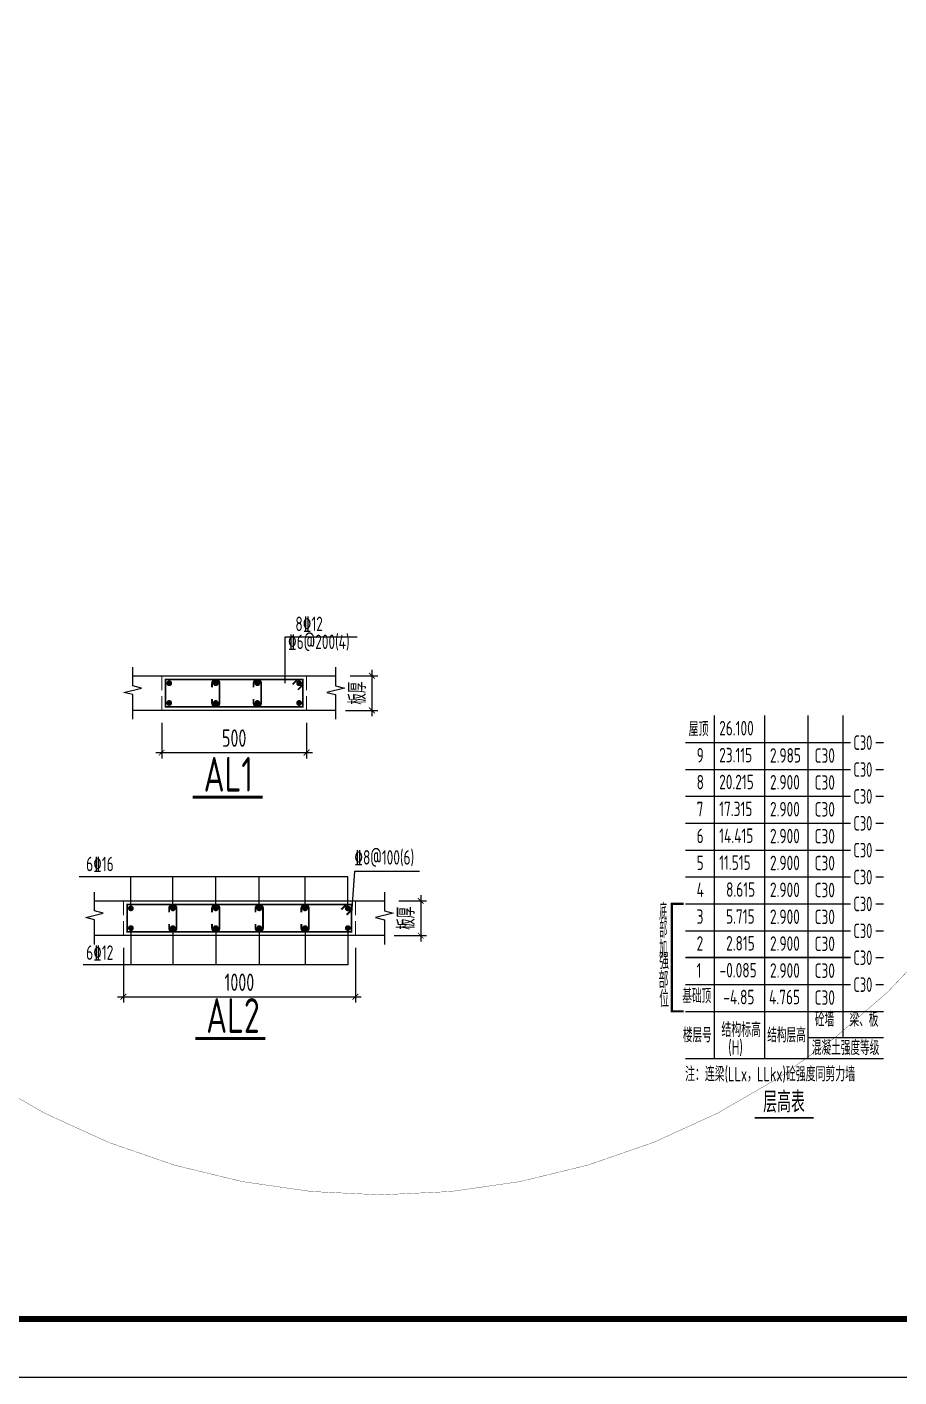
# Model space of a CAD drawing. Extents: x -812054 to 22247, y -644080 to 1003627.
# Drawn here: x -325820 to -310782, y -255911 to -232639 of the extents above; entities that cross this region are included whole.
import ezdxf
from ezdxf.enums import TextEntityAlignment as Align

# ---------------------------------------------------------------- set-up
doc = ezdxf.new("R2010")
doc.units = 0
doc.header["$LTSCALE"] = 1000
doc.linetypes.add('DASH', pattern=[0.35, 0.25, -0.1])
doc.layers.get('0').update_dxf_attribs({"linetype": 'CONTINUOUS'})
doc.layers.get('DEFPOINTS').update_dxf_attribs({"linetype": 'CONTINUOUS'})
for name, color, linetype in [('-TK', 7, 'CONTINUOUS'), ('AXIS', 3, 'CONTINUOUS'), ('BEAM_DE', 7, 'CONTINUOUS'), ('NUM', 7, 'CONTINUOUS'), ('REIN', 6, 'CONTINUOUS'), ('S-0-TEXT', 7, 'CONTINUOUS'), ('S-B表格', 2, 'CONTINUOUS'), ('TEXT', 2, 'CONTINUOUS'), ('THIN', 7, 'CONTINUOUS'), ('大样详图_文字', 60, 'CONTINUOUS')]:
    doc.layers.add(name, color=color, linetype=linetype)
for name, color, linetype, lineweight in [('7549', 9, 'CONTINUOUS', 18), ('S-REIN', 12, 'CONTINUOUS', 50), ('S-Thin-D', 7, 'DASH', 18)]:
    doc.layers.add(name, color=color, linetype=linetype, lineweight=lineweight)
doc.layers.add('审图修改', color=2, linetype='CONTINUOUS', plot=False)
doc.styles.add('TSSD_DIMENSION', font='Tssdeng.shx', dxfattribs={"width": 0.7, "bigfont": 'tssdchn.shx'})
doc.styles.add('TSSD_Norm', font='Tssdeng.shx', dxfattribs={"bigfont": 'tssdchn.shx'})
doc.styles.add('TSSD_REIN', font='tssdeng.shx', dxfattribs={"width": 0.7, "height": 300, "bigfont": 'tssdchn.shx'})
doc.dimstyles.new('TSSD_25_100', dxfattribs={"dimtxt": 300, "dimasz": 100, "dimexe": 100, "dimexo": 250, "dimgap": 100, "dimtad": 1, "dimdec": 0, "dimlfac": 0.25, "dimzin": 0, "dimdsep": 46, "dimtxsty": 'TSSD_DIMENSION', "dimblk": 'ARCHTICK', "dimcen": 0, "dimdle": 100, "dimclrt": 7, "dimadec": 0, "dimazin": 0, "dimtfac": 1, "dimtdec": 0, "dimtix": 1, "dimtmove": 2, "dimatfit": 3, "dimldrblk": 'ARCHTICK', "dimfxl": 1, "dimtolj": 1, "dimtzin": 0, "dimarcsym": 0})

# ---------------------------------------------------------------- blocks, each defined once
blk = doc.blocks.new('B20200424131938')
at = {"layer": '7549', "const_width": 40}
blk.add_lwpolyline([(417, 3688), (217, 3688), (217, 1834), (417, 1834)], dxfattribs=at)
at = {"layer": 'S-0-TEXT'}
blk.add_lwpolyline([(1641, 0, 27, 27, 0), (2658, 0, 0, 0, 0)], format="xyseb", dxfattribs=at)
at = {"layer": 'S-B表格'}
for p, q in [((952, 1021), (952, 6932)), ((1817, 1021), (1817, 6932)), ((2567, 1021), (2567, 6932)), ((3167, 1385), (3167, 6932)), ((452, 6469), (3167, 6469)), ((452, 6469), (3167, 6469)), ((3167, 6469), (3298, 6469)), ((3167, 6469), (3298, 6469)), ((3167, 6469), (3298, 6469)), ((3731, 6469), (3862, 6469)), ((3731, 6469), (3862, 6469)), ((3731, 6469), (3862, 6469)), ((452, 6005), (3167, 6005)), ((452, 6005), (3167, 6005)), ((3167, 6005), (3298, 6005)), ((3167, 6005), (3298, 6005)), ((3167, 6005), (3298, 6005)), ((3731, 6005), (3862, 6005)), ((3731, 6005), (3862, 6005)), ((3731, 6005), (3862, 6005)), ((452, 5542), (3167, 5542)), ((452, 5542), (3167, 5542)), ((3167, 5542), (3298, 5542)), ((3167, 5542), (3298, 5542)), ((3167, 5542), (3298, 5542)), ((3731, 5542), (3862, 5542)), ((3731, 5542), (3862, 5542)), ((3731, 5542), (3862, 5542)), ((452, 5078), (3167, 5078)), ((452, 5078), (3167, 5078)), ((3167, 5078), (3298, 5078)), ((3167, 5078), (3298, 5078)), ((3167, 5078), (3298, 5078)), ((3731, 5078), (3862, 5078)), ((3731, 5078), (3862, 5078)), ((3731, 5078), (3862, 5078)), ((452, 4615), (3167, 4615)), ((3167, 4615), (3298, 4615)), ((3731, 4615), (3862, 4615)), ((452, 4151), (3167, 4151)), ((3167, 4151), (3298, 4151)), ((3731, 4151), (3862, 4151)), ((452, 3688), (3167, 3688)), ((3167, 3688), (3298, 3688)), ((3731, 3688), (3862, 3688)), ((452, 3224), (3167, 3224)), ((3167, 3224), (3298, 3224)), ((3731, 3224), (3862, 3224)), ((452, 2761), (3167, 2761)), ((3167, 2761), (3298, 2761)), ((3731, 2761), (3862, 2761)), ((452, 2297), (3167, 2297)), ((3167, 2297), (3298, 2297)), ((3731, 2297), (3862, 2297)), ((452, 1834), (3167, 1834)), ((452, 1834), (3862, 1834)), ((452, 1834), (2854, 1834)), ((452, 1834), (2854, 1834)), ((2567, 1385), (3862, 1385)), ((452, 1021), (3862, 1021))]:
    blk.add_line(p, q, dxfattribs=at)
at = {"style": 'TSSD_REIN'}
for s, width, p, p2 in [('底', 0.535575, (-3, 3408), (134, 3408)), ('部', 0.530918, (-3, 3100), (134, 3100)), ('加', 0.526341, (-3, 2774), (134, 2774))]:
    blk.add_text(s, height=285, dxfattribs=dict(at, width=width)).set_placement(p, p2, align=Align.FIT)
for s, height, width, p in [('强', 285, 0.535575, (-3, 2477)), ('部', 285, 0.535575, (-13, 2146)), ('位', 285, 0.535575, (-3, 1820)), ('砼墙', 250, 0.7, (2681, 1495)), ('梁、板', 250, 0.7, (3279, 1495))]:
    blk.add_text(s, height=height, dxfattribs=dict(at, width=width)).set_placement(p, align=Align.BOTTOM_LEFT)
for s, width, p in [('结构标高', 0.65, (1070, 1392)), ('楼层号', 0.7, (405, 1299)), ('结构层高', 0.7, (1860, 1299)), ('(H)', 0.65, (1188, 1086)), ('混凝土强度等级', 0.7, (2629, 1080))]:
    blk.add_text(s, height=250, dxfattribs=dict(at, width=width)).set_placement(p)
at = {"layer": 'S-0-TEXT', "style": 'TSSD_REIN', "width": 0.7}
blk.add_text('层高表', height=360, dxfattribs=at).set_placement((1790, 90))
at = {"layer": 'S-B表格', "style": 'TSSD_REIN'}
for s, width, p in [('屋顶', 0.65, (503, 6575)), ('26.100', 0.7, (1031, 6590)), ('C30', 0.65, (3345, 6341)), ('9', 0.7, (642, 6123)), ('23.115', 0.7, (1031, 6126)), ('2.985', 0.7, (1907, 6121)), ('C30', 0.7, (2675, 6118)), ('C30', 0.65, (3345, 5877)), ('8', 0.7, (642, 5660)), ('20.215', 0.7, (1031, 5663)), ('2.900', 0.7, (1907, 5658)), ('C30', 0.7, (2675, 5654)), ('C30', 0.65, (3345, 5414)), ('7', 0.7, (642, 5196)), ('17.315', 0.7, (1031, 5199)), ('2.900', 0.7, (1907, 5194)), ('C30', 0.7, (2675, 5191)), ('C30', 0.65, (3345, 4950)), ('6', 0.7, (642, 4733)), ('14.415', 0.7, (1031, 4736)), ('2.900', 0.7, (1907, 4731)), ('C30', 0.7, (2675, 4727)), ('C30', 0.65, (3345, 4487)), ('5', 0.7, (642, 4269)), ('11.515', 0.7, (1031, 4272)), ('2.900', 0.7, (1907, 4267)), ('C30', 0.7, (2675, 4264)), ('C30', 0.65, (3345, 4023)), ('4', 0.7, (642, 3806)), ('8.615', 0.7, (1150, 3809)), ('2.900', 0.7, (1907, 3804)), ('C30', 0.7, (2675, 3800)), ('C30', 0.65, (3345, 3560)), ('3', 0.7, (642, 3342)), ('5.715', 0.7, (1150, 3345)), ('2.900', 0.7, (1907, 3340)), ('C30', 0.7, (2675, 3337)), ('C30', 0.65, (3345, 3096)), ('2', 0.7, (642, 2879)), ('2.815', 0.7, (1150, 2882)), ('2.900', 0.7, (1907, 2877)), ('C30', 0.7, (2675, 2873)), ('C30', 0.65, (3345, 2633)), ('1', 0.7, (642, 2415)), ('-0.085', 0.7, (1038, 2418)), ('2.900', 0.7, (1907, 2413)), ('C30', 0.7, (2675, 2410)), ('C30', 0.65, (3345, 2169)), ('基础顶', 0.7, (395, 1974)), ('-4.85', 0.7, (1103, 1955)), ('4.765', 0.7, (1891, 1955)), ('C30', 0.7, (2675, 1946))]:
    blk.add_text(s, height=250, dxfattribs=dict(at, width=width)).set_placement(p)
at = {"layer": 'TEXT', "style": 'TSSD_REIN', "width": 0.65}
blk.add_text('注：连梁(LLx，LLkx)砼强度同剪力墙', height=250, dxfattribs=at).set_placement((443, 627))
blk = doc.blocks.new('_ArchTick')
at = {"color": 0, "linetype": 'ByBlock', "const_width": 0.15}
blk.add_lwpolyline([(-0.5, -0.5), (0.5, 0.5)], dxfattribs=at)
blk = doc.blocks.new('*D1286')
at = {"layer": 'AXIS', "color": 0, "lineweight": -2, "transparency": 16777216}
for p, q in [((-320247, -243821), (-319771, -243821)), ((-319871, -243721), (-319871, -244521)), ((-320328, -244421), (-319771, -244421))]:
    blk.add_line(p, q, dxfattribs=at)
at = {"layer": 'DEFPOINTS', "color": 0, "transparency": 16777216}
for p in [(-320497, -243821), (-320578, -244421), (-319871, -244421)]:
    blk.add_point(p, dxfattribs=at)
at = {"layer": 'AXIS', "color": 0, "lineweight": -2, "transparency": 16777216, "xscale": 100, "yscale": 100, "zscale": 100}
for p, rotation in [((-319871, -243821), 90), ((-319871, -244421), 270)]:
    blk.add_blockref('_ArchTick', p, dxfattribs=dict(at, rotation=rotation))
at = {"layer": 'AXIS', "color": 7, "transparency": 16777216, "insert": (-320121, -244121), "char_height": 300, "attachment_point": 5, "rotation": 90, "style": 'TSSD_DIMENSION'}
blk.add_mtext('\\A1;板厚', dxfattribs=at)
blk = doc.blocks.new('*D1287')
at = {"layer": 'AXIS', "color": 0, "lineweight": -2, "transparency": 16777216}
for p, q in [((-323497, -244632), (-323497, -245247)), ((-320997, -244632), (-320997, -245247)), ((-323597, -245147), (-320897, -245147))]:
    blk.add_line(p, q, dxfattribs=at)
at = {"layer": 'DEFPOINTS', "color": 0, "transparency": 16777216}
for p in [(-323497, -244382), (-320997, -244382), (-320997, -245147)]:
    blk.add_point(p, dxfattribs=at)
at = {"layer": 'AXIS', "color": 0, "lineweight": -2, "transparency": 16777216, "xscale": 100, "yscale": 100, "zscale": 100, "rotation": 180}
blk.add_blockref('_ArchTick', (-323497, -245147), dxfattribs=at)
at = {"layer": 'AXIS', "color": 0, "lineweight": -2, "transparency": 16777216, "xscale": 100, "yscale": 100, "zscale": 100}
blk.add_blockref('_ArchTick', (-320997, -245147), dxfattribs=at)
at = {"layer": 'AXIS', "color": 7, "transparency": 16777216, "insert": (-322247, -244897), "char_height": 300, "attachment_point": 5, "style": 'TSSD_DIMENSION'}
blk.add_mtext('\\A1;500', dxfattribs=at)
blk = doc.blocks.new('*D1288')
at = {"layer": 'AXIS', "color": 0, "lineweight": -2, "transparency": 16777216}
for p, q in [((-319031, -247602), (-319031, -248402)), ((-319407, -247702), (-318931, -247702)), ((-319489, -248302), (-318931, -248302))]:
    blk.add_line(p, q, dxfattribs=at)
at = {"layer": 'DEFPOINTS', "color": 0, "transparency": 16777216}
for p in [(-319657, -247702), (-319739, -248302), (-319031, -248302)]:
    blk.add_point(p, dxfattribs=at)
at = {"layer": 'AXIS', "color": 0, "lineweight": -2, "transparency": 16777216, "xscale": 100, "yscale": 100, "zscale": 100}
for p, rotation in [((-319031, -247702), 90), ((-319031, -248302), 270)]:
    blk.add_blockref('_ArchTick', p, dxfattribs=dict(at, rotation=rotation))
at = {"layer": 'AXIS', "color": 7, "transparency": 16777216, "insert": (-319281, -248002), "char_height": 300, "attachment_point": 5, "rotation": 90, "style": 'TSSD_DIMENSION'}
blk.add_mtext('\\A1;板厚', dxfattribs=at)
blk = doc.blocks.new('*D1289')
at = {"layer": 'AXIS', "color": 0, "lineweight": -2, "transparency": 16777216}
for p, q in [((-324157, -248512), (-324157, -249456)), ((-320157, -248512), (-320157, -249456)), ((-324257, -249356), (-320057, -249356))]:
    blk.add_line(p, q, dxfattribs=at)
at = {"layer": 'DEFPOINTS', "color": 0, "transparency": 16777216}
for p in [(-324157, -248262), (-320157, -248262), (-320157, -249356)]:
    blk.add_point(p, dxfattribs=at)
at = {"layer": 'AXIS', "color": 0, "lineweight": -2, "transparency": 16777216, "xscale": 100, "yscale": 100, "zscale": 100, "rotation": 180}
blk.add_blockref('_ArchTick', (-324157, -249356), dxfattribs=at)
at = {"layer": 'AXIS', "color": 0, "lineweight": -2, "transparency": 16777216, "xscale": 100, "yscale": 100, "zscale": 100}
blk.add_blockref('_ArchTick', (-320157, -249356), dxfattribs=at)
at = {"layer": 'AXIS', "color": 7, "transparency": 16777216, "insert": (-322157, -249106), "char_height": 300, "attachment_point": 5, "style": 'TSSD_DIMENSION'}
blk.add_mtext('\\A1;1000', dxfattribs=at)
blk = doc.blocks.new('A1')
blk.add_lwpolyline([(0, 59400), (0, 0), (84100, 0), (84100, 59400)], close=True)
at = {"const_width": 100}
blk.add_lwpolyline([(2500, 58400), (2500, 1000), (83100, 1000), (83100, 58400)], close=True, dxfattribs=at)

msp = doc.modelspace()

# ---------------------------------------------------------------- linework, layer by layer
at = {"layer": 'BEAM_DE'}
for p, q in [((-323996.86, -243821.28), (-320496.86, -243821.28)), ((-323496.86, -244421.28), (-323996.86, -244421.28)), ((-320996.86, -244421.28), (-323496.86, -244421.28)), ((-320496.86, -244421.28), (-320996.86, -244421.28)), ((-324657.35, -247702.03), (-319657.35, -247702.03)), ((-324157.35, -248302.03), (-324657.35, -248302.03)), ((-320157.35, -248302.03), (-324157.35, -248302.03)), ((-319657.35, -248302.03), (-320157.35, -248302.03))]:
    msp.add_line(p, q, dxfattribs=at)
at = {"layer": 'REIN', "const_width": 30}
for points in [[(-322628.86, -244221.28), (-322628.86, -244291.28, 1), (-322498.86, -244291.28), (-322498.86, -243951.28, 1), (-322628.86, -243951.28), (-322628.86, -244021.28)], [(-321911.86, -244221.28), (-321911.86, -244291.28, 1), (-321781.86, -244291.28), (-321781.86, -243951.28, 1), (-321911.86, -243951.28), (-321911.86, -244021.28)], [(-323369.35, -248102.03), (-323369.35, -248172.03, 1), (-323239.35, -248172.03), (-323239.35, -247832.03, 1), (-323369.35, -247832.03), (-323369.35, -247902.03)], [(-322628.85, -248102.03), (-322628.85, -248172.03, 1), (-322498.85, -248172.03), (-322498.85, -247832.03, 1), (-322628.85, -247832.03), (-322628.85, -247902.03)], [(-321879.35, -248102.03), (-321879.35, -248172.03, 1), (-321749.35, -248172.03), (-321749.35, -247832.03, 1), (-321879.35, -247832.03), (-321879.35, -247902.03)], [(-321089.18, -248102.03), (-321089.18, -248172.03, 1), (-320959.18, -248172.03), (-320959.18, -247832.03, 1), (-321089.18, -247832.03), (-321089.18, -247902.03)]]:
    msp.add_lwpolyline(points, format="xyb", dxfattribs=at)
at = {"layer": 'S-B表格', "color": 6, "linetype": 'ByBlock', "ltscale": 0.5, "const_width": 30}
msp.add_lwpolyline([(-314462.81, -248680.44), (-311616.43, -248680.44)], dxfattribs=at)
at = {"layer": 'S-REIN', "const_width": 30}
for points in [[(-321061.86, -243886.28), (-321061.86, -244356.28), (-323431.86, -244356.28), (-323431.86, -243886.28), (-321061.86, -243886.28)], [(-321238.63, -243971.13), (-321153.78, -243886.28)], [(-321061.86, -243978.2), (-321146.71, -244063.05)], [(-320222.35, -247767.03), (-320222.35, -248237.03), (-324092.35, -248237.03), (-324092.35, -247767.03), (-320222.35, -247767.03)], [(-320399.13, -247851.88), (-320314.28, -247767.03)], [(-320222.35, -247858.95), (-320307.21, -247943.8)]]:
    msp.add_lwpolyline(points, dxfattribs=at)
at = {"layer": 'S-REIN', "const_width": 50}
for points in [[(-323391.86, -243951.28, 1), (-323341.86, -243951.28, 1)], [(-322588.86, -243951.28, 1), (-322538.86, -243951.28, 1)], [(-321871.86, -243951.28, 1), (-321821.86, -243951.28, 1)], [(-321151.86, -243951.28, 1), (-321101.86, -243951.28, 1)], [(-323391.86, -244291.28, 1), (-323341.86, -244291.28, 1)], [(-322588.86, -244291.28, 1), (-322538.86, -244291.28, 1)], [(-321871.86, -244291.28, 1), (-321821.86, -244291.28, 1)], [(-321151.86, -244291.28, 1), (-321101.86, -244291.28, 1)], [(-324052.35, -247832.03, 1), (-324002.35, -247832.03, 1)], [(-323329.35, -247832.03, 1), (-323279.35, -247832.03, 1)], [(-322588.85, -247832.03, 1), (-322538.85, -247832.03, 1)], [(-321839.35, -247832.03, 1), (-321789.35, -247832.03, 1)], [(-321049.18, -247832.03, 1), (-320999.18, -247832.03, 1)], [(-320312.35, -247832.03, 1), (-320262.35, -247832.03, 1)], [(-324052.35, -248172.03, 1), (-324002.35, -248172.03, 1)], [(-323329.35, -248172.03, 1), (-323279.35, -248172.03, 1)], [(-322588.85, -248172.03, 1), (-322538.85, -248172.03, 1)], [(-321839.35, -248172.03, 1), (-321789.35, -248172.03, 1)], [(-321049.18, -248172.03, 1), (-320999.18, -248172.03, 1)], [(-320312.35, -248172.03, 1), (-320262.35, -248172.03, 1)]]:
    msp.add_lwpolyline(points, format="xyb", close=True, dxfattribs=at)
at = {"layer": 'S-Thin-D'}
for p, q in [((-323496.86, -244421.28), (-323496.86, -243821.28)), ((-320996.86, -244421.28), (-320996.86, -243821.28)), ((-324157.35, -248302.03), (-324157.35, -247702.03)), ((-320157.35, -248302.03), (-320157.35, -247702.03))]:
    msp.add_line(p, q, dxfattribs=at)
at = {"layer": 'TEXT', "const_width": 50}
for points in [[(-322960.7, -245915.78), (-321755.3, -245915.78)], [(-322916.61, -250074.74), (-321711.22, -250074.74)]]:
    msp.add_lwpolyline(points, dxfattribs=at)
at = {"layer": 'THIN'}
for points in [[(-323996.86, -244571.28), (-323996.86, -244146.28), (-324146.86, -244108.78), (-323846.86, -244033.78), (-323996.86, -243996.28), (-323996.86, -243671.28)], [(-320496.86, -243671.28), (-320496.86, -243996.28), (-320346.86, -244033.78), (-320646.86, -244108.78), (-320496.86, -244146.28), (-320496.86, -244571.28)], [(-324657.35, -248452.03), (-324657.35, -248027.03), (-324807.35, -247989.53), (-324507.35, -247914.53), (-324657.35, -247877.03), (-324657.35, -247552.03)], [(-319657.35, -247552.03), (-319657.35, -247877.03), (-319507.35, -247914.53), (-319807.35, -247989.53), (-319657.35, -248027.03), (-319657.35, -248452.03)]]:
    msp.add_lwpolyline(points, dxfattribs=at)
at = {"layer": '大样详图_文字'}
for p, q in [((-321369.65, -243151.28), (-320123.65, -243151.28)), ((-321369.65, -243951.28), (-321369.65, -243151.28)), ((-320287.35, -247286.81), (-324918.24, -247286.81)), ((-324027.35, -247832.03), (-324027.35, -247286.81)), ((-323304.35, -247832.03), (-323304.35, -247286.81)), ((-322563.85, -247832.03), (-322563.85, -247286.81)), ((-321814.35, -247832.03), (-321814.35, -247286.81)), ((-321024.18, -247832.03), (-321024.18, -247286.81)), ((-320287.35, -247832.03), (-320287.35, -247286.81)), ((-320222.35, -248002.03), (-320164.24, -247188.81)), ((-320164.24, -247188.81), (-319048.74, -247188.81)), ((-324027.35, -248172.03), (-324027.35, -248807.81)), ((-323304.35, -248172.03), (-323304.35, -248807.81)), ((-322563.85, -248172.03), (-322563.85, -248807.81)), ((-321814.35, -248172.03), (-321814.35, -248807.81)), ((-321024.18, -248172.03), (-321024.18, -248807.81)), ((-320287.35, -248172.03), (-320287.35, -248807.81)), ((-320287.35, -248807.81), (-324851.24, -248807.81))]:
    msp.add_line(p, q, dxfattribs=at)
at = {"layer": '审图修改', "const_width": 5}
msp.add_lwpolyline([(-286826.21, -180666.77, -0.57735027), (-286826.21, -202591.64, -0.57735027), (-286826.21, -224516.51, -0.57735027), (-286826.21, -246441.38, -0.57735027), (-308751.07, -246441.38, -0.57735027), (-330675.94, -246441.38, -0.57735027), (-352600.81, -246441.38, -0.57735027), (-374525.68, -246441.38, -0.57735027), (-396450.55, -246441.38, -0.57735027), (-396450.55, -224516.51, -0.57735027), (-396450.55, -202591.64, -0.57735027), (-396450.55, -180666.77, -0.57735027)], format="xyb", dxfattribs=at)

# ---------------------------------------------------------------- block references
at = {"layer": '-TK'}
msp.add_blockref('A1', (-383402.98, -255910.56), dxfattribs=at)
at = {"layer": 'S-B表格'}
msp.add_blockref('B20200424131938', (-314914.45, -251441.04), dxfattribs=at)

# ---------------------------------------------------------------- texts
at = {"layer": 'NUM', "style": 'TSSD_Norm', "width": 0.7}
for s, p in [('AL1', (-322772.67, -245819.95)), ('AL2', (-322728.58, -249978.91))]:
    msp.add_text(s, height=600, dxfattribs=at).set_placement(p)
at = {"layer": '大样详图_文字', "style": 'TSSD_REIN', "width": 0.7}
for s, p in [('8\x8412', (-321191.27, -243128.02)), ('%%1326@200(4)', (-321318.51, -243436.8)), ('%%1328@100(6)', (-320175.02, -247153.31)), ('6%%13216', (-324799.29, -247266.93))]:
    msp.add_text(s, height=250, dxfattribs=at).set_placement(p, align=Align.BOTTOM_LEFT)
at = {"layer": '大样详图_文字', "color": 1, "style": 'TSSD_REIN', "width": 0.7}
msp.add_text('6%%13212', height=250, dxfattribs=at).set_placement((-324799.29, -248794.43), align=Align.BOTTOM_LEFT)

# ---------------------------------------------------------------- dimensions: what is measured, and where the dimension line sits
at = {"layer": 'AXIS'}
for base, p1, p2, picture, middle in [((-319870.81, -244421.28), (-320496.86, -243821.28), (-320578.04, -244421.28), '*D1286', (-320120.81, -244121.28)), ((-319031.31, -248302.03), (-319657.35, -247702.03), (-319738.53, -248302.03), '*D1288', (-319281.31, -248002.03))]:
    dim = msp.add_linear_dim(base=base, p1=p1, p2=p2, angle=90, text='板厚', dimstyle='TSSD_25_100', dxfattribs=at)
    dim.commit()
    dim.dimension.update_dxf_attribs({"geometry": picture, "text_midpoint": middle})
dim = msp.add_linear_dim(base=(-320996.86, -245147.04), p1=(-323496.86, -244381.54), p2=(-320996.86, -244381.54), text='500', dimstyle='TSSD_25_100', dxfattribs=at)
dim.commit()
dim.dimension.update_dxf_attribs({"geometry": '*D1287', "text_midpoint": (-322246.86, -244897.04)})
dim = msp.add_linear_dim(base=(-320157.35, -249356.29), p1=(-324157.35, -248262.28), p2=(-320157.35, -248262.28), dimstyle='TSSD_25_100', dxfattribs=at)
dim.commit()
dim.dimension.update_dxf_attribs({"geometry": '*D1289', "text_midpoint": (-322157.35, -249106.29)})

doc.saveas('drawing.dxf')
